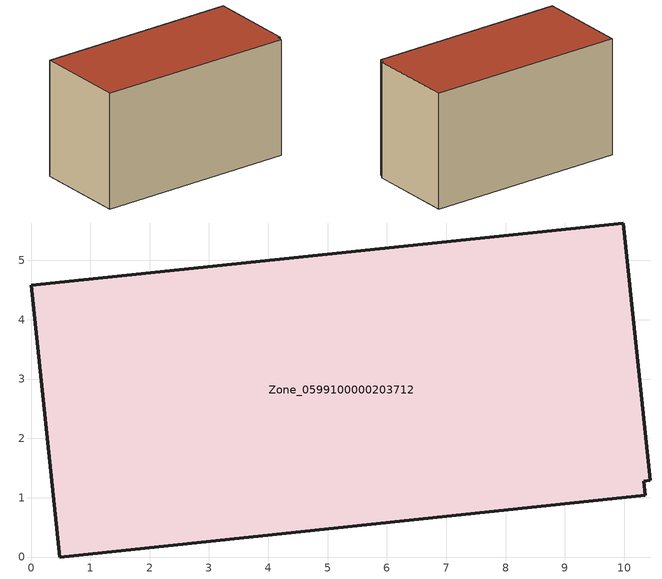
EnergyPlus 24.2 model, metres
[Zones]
Zone_0599100000203712
 floor ground (C_G): 10.44,1.29 10.33,1.28 10.36,1.04 0.48,0 0,4.58 9.98,5.63 z2.97
 wall outside (C_F): 10.44,1.29 9.98,5.63 0,4.58 0.48,0 10.36,1.04 10.33,1.28 10.44,1.29 z2.97:8.84
 roof outside (C_R): 10.33,1.28 10.44,1.29 9.98,5.63 0,4.58 0.48,0 10.36,1.04 z8.84
[BUILDING]
Pand.0599100000203712: North Axis=0; Terrain=City; Loads Convergence Tolerance Value=0.04; Temperature Convergence Tolerance Value=0.4; Solar Distribution=FullExterior; Maximum Number of Warmup Days=25; Minimum Number of Warmup Days=1
[Site:Location]
Rotterdam.The.Hague.AP_ZH_NLD Design_Conditions: Latitude=51.96; Longitude=4.45; Time Zone=1; Elevation=-4.5
[SITE:GROUNDTEMPERATURE:BUILDINGSURFACE]
18, 18, 18, 18, 18, 18, 18, 18, 18, 18, 18, 18
[MATERIAL] Thermal Absorptance=0.9; Solar Absorptance=0.7; Visible Absorptance=0.7
Name | Roughness | Thickness | Conductivity | Density | Specific Heat
G.TI.1946-1964 | MediumSmooth | 0.15 | 1 | 540 | 1210
F.TI.1946-1964 | Rough | 0.3 | 0.857143 | 1920 | 840
R.TI.1946-1964 | MediumRough | 0.2 | 0.277778 | 1500 | 1000
[CONSTRUCTION]
C_G: G.TI.1946-1964
C_F: F.TI.1946-1964
C_R: R.TI.1946-1964
[ZONE]
Zone_0599100000203712: Type=1; Multiplier=1; Ceiling Height=Autocalculate; Volume=Autocalculate; Floor Area=autocalculate; Part of Total Floor Area=Yes
[ZONEINFILTRATION:DESIGNFLOWRATE]
Infil_Zone_0599100000203712: Zone or ZoneList or Space or SpaceList=Zone_0599100000203712; Schedule=AlwaysOn; Design Flow Rate Calculation Method=Flow/Area; Flow Rate per Floor Area=0.003; Constant Term Coefficient=1; Temperature Term Coefficient=0; Velocity Term Coefficient=0; Velocity Squared Term Coefficient=0
[HVACTEMPLATE:ZONE:IDEALLOADSAIRSYSTEM]
Zone_0599100000203712: Maximum Heating Supply Air Temperature=50; Minimum Cooling Supply Air Temperature=13; Maximum Heating Supply Air Humidity Ratio=0.0156; Minimum Cooling Supply Air Humidity Ratio=0.0077; Heating Limit=NoLimit; Cooling Limit=NoLimit; Dehumidification Control Type=ConstantSensibleHeatRatio; Cooling Sensible Heat Ratio=0.7; Dehumidification Setpoint=60; Humidification Control Type=None; Humidification Setpoint=30; Outdoor Air Method=None; Outdoor Air Flow Rate per Person=0.00944; Outdoor Air Flow Rate per Zone Floor Area=0; Outdoor Air Flow Rate per Zone=0; Demand Controlled Ventilation Type=None; Outdoor Air Economizer Type=NoEconomizer; Heat Recovery Type=None; Sensible Heat Recovery Effectiveness=0.7; Latent Heat Recovery Effectiveness=0.65
[ZONECONTROL:THERMOSTAT]
ThermostatControl_Zone_0599100000203712: Zone or ZoneList=Zone_0599100000203712; Control Type Schedule=DualSetpointControlType; Control 1=Thermostat_Zone_0599100000203712; Temperature Difference Between Cutout And Setpoint=0
[THERMOSTATSETPOINT:DUALSETPOINT]
Thermostat_Zone_0599100000203712: Heating Setpoint Temperature Schedule=HeatingSetpoint_Zone_0599100000203712; Cooling Setpoint Temperature Schedule=CoolingSetpoint_Zone_0599100000203712
[SCHEDULE:COMPACT]
HeatingSetpoint_Zone_0599100000203712: Through: 12/31, For: AllDays, Until: 24:00, 21
CoolingSetpoint_Zone_0599100000203712: Through: 12/31, For: AllDays, Until: 24:00, 24
DualSetpointControlType: Through: 12/31, For: AllDays, Until: 24:00, 4
AlwaysOn: Through: 12/31, For: AllDays, Until: 24:00, 1
